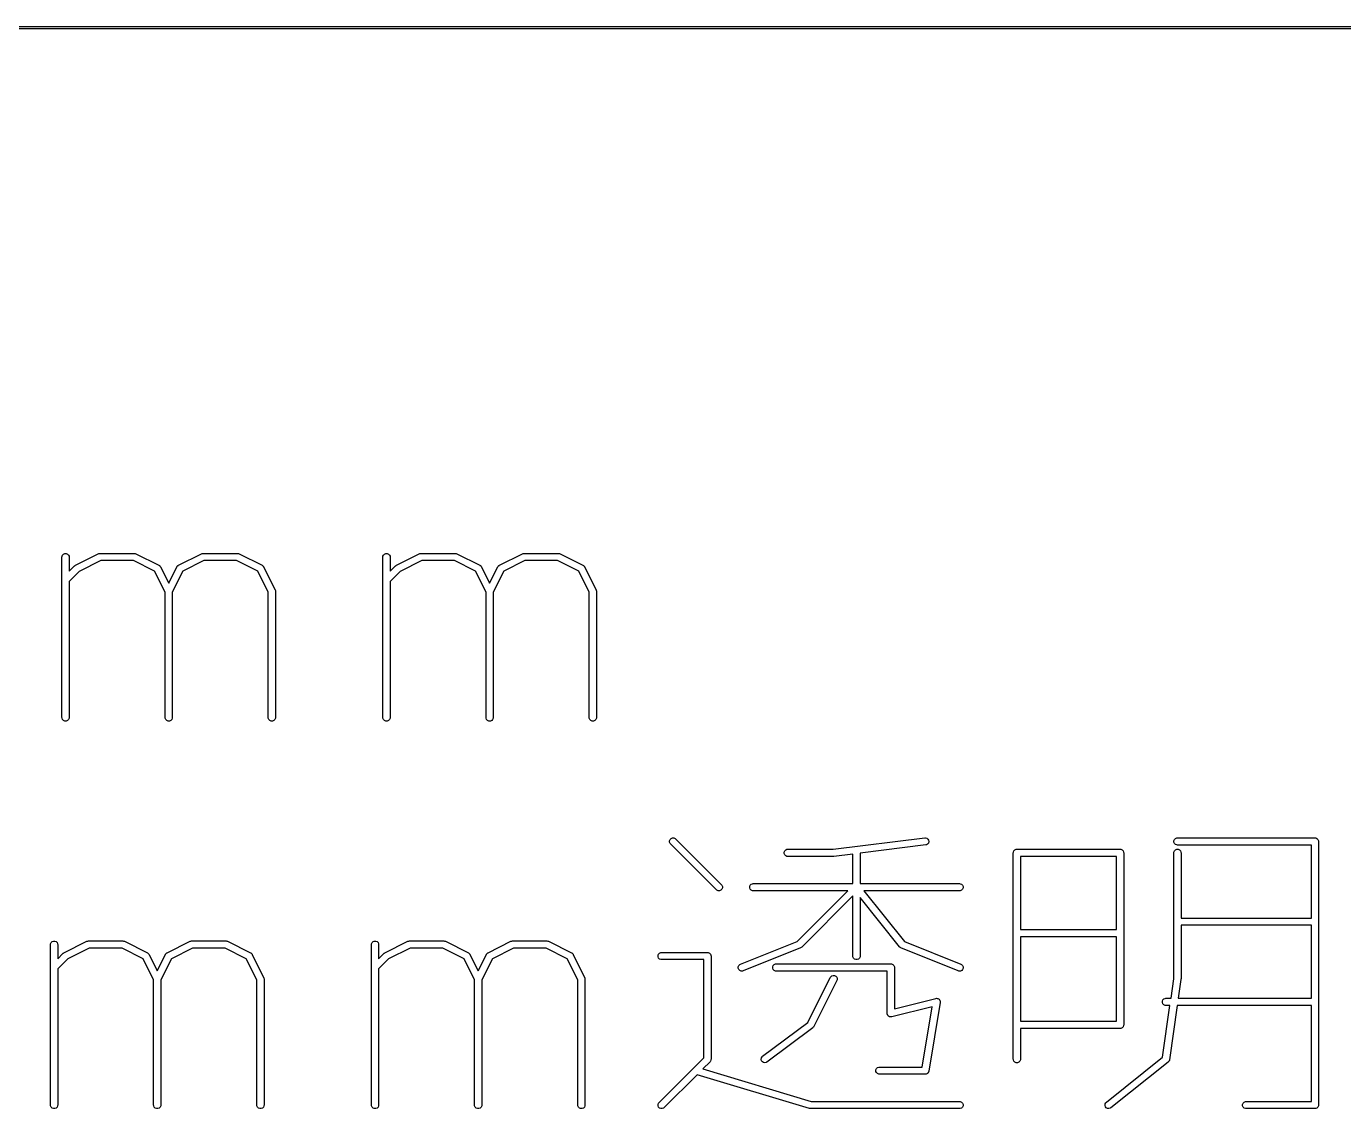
# Model space of a CAD drawing. Extents: x 24 to 204, y -176 to -24.
# Drawn here: x 85.62 to 112.98, y -176.46 to -153.97 of the extents above; entities that cross this region are included whole.
import ezdxf

# ---------------------------------------------------------------- set-up
doc = ezdxf.new("R2010")
doc.units = 0
doc.layers.add('BLACK', color=7, linetype='CONTINUOUS')

msp = doc.modelspace()

# ---------------------------------------------------------------- linework, layer by layer
at = {"layer": 'BLACK', "linetype": 'CONTINUOUS'}
for p, q in [((204, -154.025), (24, -154.025)), ((24.025, -153.975), (203.975, -153.975)), ((86.357018, -164.997241), (86.358459, -164.982609)), ((86.358459, -164.982609), (86.369658, -164.955573)), ((86.369658, -164.955573), (86.39035, -164.934881)), ((86.39035, -164.934881), (86.417386, -164.923682)), ((86.417386, -164.923682), (86.44665, -164.923682)), ((86.44665, -164.923682), (86.473686, -164.934881)), ((86.473686, -164.934881), (86.494378, -164.955573)), ((86.494378, -164.955573), (86.505577, -164.982609)), ((86.505577, -164.982609), (86.507018, -164.997241)), ((86.636572, -165.168255), (87.112762, -164.930159)), ((87.112762, -164.930159), (87.126494, -164.924904)), ((87.126494, -164.924904), (87.129181, -164.924713)), ((87.129181, -164.924713), (87.131671, -164.923682)), ((87.131671, -164.923682), (87.146303, -164.922241)), ((87.146303, -164.922241), (87.860589, -164.922241)), ((87.860589, -164.922241), (87.875221, -164.923682)), ((87.875221, -164.923682), (87.87771, -164.924713)), ((87.87771, -164.924713), (87.880398, -164.924904)), ((87.880398, -164.924904), (87.89413, -164.930159)), ((87.89413, -164.930159), (88.370321, -165.168255)), ((88.779429, -165.168255), (89.25562, -164.930159)), ((89.25562, -164.930159), (89.269352, -164.924904)), ((89.269352, -164.924904), (89.272039, -164.924713)), ((89.272039, -164.924713), (89.274529, -164.923682)), ((89.274529, -164.923682), (89.289161, -164.922241)), ((89.289161, -164.922241), (90.003446, -164.922241)), ((90.003446, -164.922241), (90.018078, -164.923682)), ((90.018078, -164.923682), (90.020567, -164.924713)), ((90.020567, -164.924713), (90.023255, -164.924904)), ((90.023255, -164.924904), (90.036987, -164.930159)), ((90.036987, -164.930159), (90.513178, -165.168255)), ((93.023685, -164.997241), (93.025126, -164.982609)), ((93.025126, -164.982609), (93.036325, -164.955573)), ((93.036325, -164.955573), (93.057017, -164.934881)), ((93.057017, -164.934881), (93.084053, -164.923682)), ((93.084053, -164.923682), (93.113317, -164.923682)), ((93.113317, -164.923682), (93.140353, -164.934881)), ((93.140353, -164.934881), (93.161045, -164.955573)), ((93.161045, -164.955573), (93.172244, -164.982609)), ((93.172244, -164.982609), (93.173685, -164.997241)), ((93.303239, -165.168255), (93.779429, -164.930159)), ((93.779429, -164.930159), (93.793161, -164.924904)), ((93.793161, -164.924904), (93.795848, -164.924713)), ((93.795848, -164.924713), (93.798338, -164.923682)), ((93.798338, -164.923682), (93.81297, -164.922241)), ((93.81297, -164.922241), (94.527256, -164.922241)), ((94.527256, -164.922241), (94.541888, -164.923682)), ((94.541888, -164.923682), (94.544377, -164.924713)), ((94.544377, -164.924713), (94.547065, -164.924904)), ((94.547065, -164.924904), (94.560797, -164.930159)), ((94.560797, -164.930159), (95.036988, -165.168255)), ((95.446096, -165.168255), (95.922287, -164.930159)), ((95.922287, -164.930159), (95.936019, -164.924904)), ((95.936019, -164.924904), (95.938706, -164.924713)), ((95.938706, -164.924713), (95.941196, -164.923682)), ((95.941196, -164.923682), (95.955828, -164.922241)), ((95.955828, -164.922241), (96.670113, -164.922241)), ((96.670113, -164.922241), (96.684745, -164.923682)), ((96.684745, -164.923682), (96.687234, -164.924713)), ((96.687234, -164.924713), (96.689922, -164.924904)), ((96.689922, -164.924904), (96.703654, -164.930159)), ((96.703654, -164.930159), (97.179845, -165.168255)), ((86.357018, -168.330575), (86.357018, -164.997241)), ((86.507018, -164.997241), (86.507018, -165.292366)), ((86.507018, -165.292366), (86.61708, -165.182304)), ((86.61708, -165.182304), (86.622832, -165.177583)), ((86.622832, -165.177583), (86.624129, -165.176088)), ((86.624129, -165.176088), (86.626383, -165.174668)), ((86.626383, -165.174668), (86.628445, -165.172977)), ((86.628445, -165.172977), (86.630275, -165.172218)), ((86.630275, -165.172218), (86.636572, -165.168255)), ((87.164008, -165.072241), (86.71454, -165.296975)), ((87.842884, -165.072241), (87.164008, -165.072241)), ((88.280878, -165.291238), (87.842884, -165.072241)), ((88.370321, -165.168255), (88.372767, -165.169795)), ((88.372767, -165.169795), (88.373922, -165.17018)), ((88.373922, -165.17018), (88.37536, -165.171427)), ((88.37536, -165.171427), (88.382764, -165.176088)), ((88.382764, -165.176088), (88.388923, -165.183189)), ((88.388923, -165.183189), (88.39603, -165.189353)), ((88.39603, -165.189353), (88.400691, -165.196758)), ((88.400691, -165.196758), (88.401937, -165.198195)), ((88.401937, -165.198195), (88.402321, -165.199348)), ((88.402321, -165.199348), (88.403862, -165.201796)), ((88.403862, -165.201796), (88.574875, -165.543822)), ((88.574875, -165.543822), (88.745888, -165.201796)), ((88.745888, -165.201796), (88.747428, -165.199349)), ((88.747428, -165.199349), (88.747813, -165.198195)), ((88.747813, -165.198195), (88.74906, -165.196756)), ((88.74906, -165.196756), (88.753721, -165.189353)), ((88.753721, -165.189353), (88.760823, -165.183192)), ((88.760823, -165.183192), (88.766986, -165.176087)), ((88.766986, -165.176087), (88.774387, -165.171427)), ((88.774387, -165.171427), (88.775828, -165.170179)), ((88.775828, -165.170179), (88.776984, -165.169793)), ((88.776984, -165.169793), (88.779429, -165.168255)), ((89.306866, -165.072241), (88.868871, -165.291238)), ((89.985741, -165.072241), (89.306866, -165.072241)), ((90.423735, -165.291238), (89.985741, -165.072241)), ((90.513178, -165.168255), (90.515624, -165.169795)), ((90.515624, -165.169795), (90.516779, -165.17018)), ((90.516779, -165.17018), (90.518217, -165.171427)), ((90.518217, -165.171427), (90.525621, -165.176088)), ((90.525621, -165.176088), (90.53178, -165.183189)), ((90.53178, -165.183189), (90.538887, -165.189353)), ((90.538887, -165.189353), (90.543548, -165.196758)), ((90.543548, -165.196758), (90.544794, -165.198195)), ((90.544794, -165.198195), (90.545178, -165.199348)), ((90.545178, -165.199348), (90.546719, -165.201796)), ((90.546719, -165.201796), (90.784814, -165.677986)), ((93.023685, -168.330575), (93.023685, -164.997241)), ((93.173685, -164.997241), (93.173685, -165.292366)), ((93.173685, -165.292366), (93.283747, -165.182304)), ((93.283747, -165.182304), (93.289499, -165.177583)), ((93.289499, -165.177583), (93.290796, -165.176088)), ((93.290796, -165.176088), (93.29305, -165.174668)), ((93.29305, -165.174668), (93.295112, -165.172977)), ((93.295112, -165.172977), (93.296942, -165.172218)), ((93.296942, -165.172218), (93.303239, -165.168255)), ((93.830675, -165.072241), (93.381207, -165.296975)), ((94.509551, -165.072241), (93.830675, -165.072241)), ((94.947545, -165.291238), (94.509551, -165.072241)), ((95.036988, -165.168255), (95.039434, -165.169795)), ((95.039434, -165.169795), (95.040589, -165.17018)), ((95.040589, -165.17018), (95.042027, -165.171427)), ((95.042027, -165.171427), (95.049431, -165.176088)), ((95.049431, -165.176088), (95.05559, -165.183189)), ((95.05559, -165.183189), (95.062697, -165.189353)), ((95.062697, -165.189353), (95.067358, -165.196758)), ((95.067358, -165.196758), (95.068604, -165.198195)), ((95.068604, -165.198195), (95.068988, -165.199348)), ((95.068988, -165.199348), (95.070529, -165.201796)), ((95.070529, -165.201796), (95.241542, -165.543822)), ((95.241542, -165.543822), (95.412555, -165.201796)), ((95.412555, -165.201796), (95.414095, -165.199349)), ((95.414095, -165.199349), (95.41448, -165.198195)), ((95.41448, -165.198195), (95.415727, -165.196756)), ((95.415727, -165.196756), (95.420388, -165.189353)), ((95.420388, -165.189353), (95.42749, -165.183192)), ((95.42749, -165.183192), (95.433653, -165.176087)), ((95.433653, -165.176087), (95.441054, -165.171427)), ((95.441054, -165.171427), (95.442495, -165.170179)), ((95.442495, -165.170179), (95.443651, -165.169793)), ((95.443651, -165.169793), (95.446096, -165.168255)), ((95.973533, -165.072241), (95.535538, -165.291238)), ((96.652408, -165.072241), (95.973533, -165.072241)), ((97.090402, -165.291238), (96.652408, -165.072241)), ((97.179845, -165.168255), (97.182291, -165.169795)), ((97.182291, -165.169795), (97.183446, -165.17018)), ((97.183446, -165.17018), (97.184884, -165.171427)), ((97.184884, -165.171427), (97.192288, -165.176088)), ((97.192288, -165.176088), (97.198447, -165.183189)), ((97.198447, -165.183189), (97.205554, -165.189353)), ((97.205554, -165.189353), (97.210215, -165.196758)), ((97.210215, -165.196758), (97.211461, -165.198195)), ((97.211461, -165.198195), (97.211845, -165.199348)), ((97.211845, -165.199348), (97.213386, -165.201796)), ((97.213386, -165.201796), (97.451481, -165.677986)), ((86.71454, -165.296975), (86.507018, -165.504498)), ((86.507018, -165.504498), (86.507018, -168.330575)), ((88.499875, -165.729232), (88.280878, -165.291238)), ((88.868871, -165.291238), (88.649875, -165.729232)), ((90.642732, -165.729232), (90.423735, -165.291238)), ((93.381207, -165.296975), (93.173685, -165.504498)), ((93.173685, -165.504498), (93.173685, -168.330575)), ((95.166542, -165.729232), (94.947545, -165.291238)), ((95.535538, -165.291238), (95.316542, -165.729232)), ((97.309399, -165.729232), (97.090402, -165.291238)), ((88.499875, -168.330575), (88.499875, -165.729232)), ((88.649875, -165.729232), (88.649875, -168.330575)), ((90.642732, -168.330575), (90.642732, -165.729232)), ((90.784814, -165.677986), (90.790069, -165.691718)), ((90.790069, -165.691718), (90.790259, -165.694405)), ((90.790259, -165.694405), (90.791291, -165.696895)), ((90.791291, -165.696895), (90.792732, -165.711527)), ((90.792732, -165.711527), (90.792732, -168.330575)), ((95.166542, -168.330575), (95.166542, -165.729232)), ((95.316542, -165.729232), (95.316542, -168.330575)), ((97.309399, -168.330575), (97.309399, -165.729232)), ((97.451481, -165.677986), (97.456736, -165.691718)), ((97.456736, -165.691718), (97.456926, -165.694405)), ((97.456926, -165.694405), (97.457958, -165.696895)), ((97.457958, -165.696895), (97.459399, -165.711527)), ((97.459399, -165.711527), (97.459399, -168.330575)), ((86.358459, -168.345207), (86.357018, -168.330575)), ((86.369658, -168.372243), (86.358459, -168.345207)), ((86.39035, -168.392935), (86.369658, -168.372243)), ((86.417386, -168.404134), (86.39035, -168.392935)), ((86.44665, -168.404134), (86.417386, -168.404134)), ((86.473686, -168.392935), (86.44665, -168.404134)), ((86.494378, -168.372243), (86.473686, -168.392935)), ((86.505577, -168.345207), (86.494378, -168.372243)), ((86.507018, -168.330575), (86.505577, -168.345207)), ((88.501316, -168.345207), (88.499875, -168.330575)), ((88.512515, -168.372243), (88.501316, -168.345207)), ((88.533207, -168.392935), (88.512515, -168.372243)), ((88.560243, -168.404134), (88.533207, -168.392935)), ((88.589507, -168.404134), (88.560243, -168.404134)), ((88.616543, -168.392935), (88.589507, -168.404134)), ((88.637235, -168.372243), (88.616543, -168.392935)), ((88.648434, -168.345207), (88.637235, -168.372243)), ((88.649875, -168.330575), (88.648434, -168.345207)), ((90.644173, -168.345207), (90.642732, -168.330575)), ((90.655372, -168.372243), (90.644173, -168.345207)), ((90.676064, -168.392935), (90.655372, -168.372243)), ((90.7031, -168.404134), (90.676064, -168.392935)), ((90.732364, -168.404134), (90.7031, -168.404134)), ((90.7594, -168.392935), (90.732364, -168.404134)), ((90.780092, -168.372243), (90.7594, -168.392935)), ((90.791291, -168.345207), (90.780092, -168.372243)), ((90.792732, -168.330575), (90.791291, -168.345207)), ((93.025126, -168.345207), (93.023685, -168.330575)), ((93.036325, -168.372243), (93.025126, -168.345207)), ((93.057017, -168.392935), (93.036325, -168.372243)), ((93.084053, -168.404134), (93.057017, -168.392935)), ((93.113317, -168.404134), (93.084053, -168.404134)), ((93.140353, -168.392935), (93.113317, -168.404134)), ((93.161045, -168.372243), (93.140353, -168.392935)), ((93.172244, -168.345207), (93.161045, -168.372243)), ((93.173685, -168.330575), (93.172244, -168.345207)), ((95.167983, -168.345207), (95.166542, -168.330575)), ((95.179182, -168.372243), (95.167983, -168.345207)), ((95.199874, -168.392935), (95.179182, -168.372243)), ((95.22691, -168.404134), (95.199874, -168.392935)), ((95.256174, -168.404134), (95.22691, -168.404134)), ((95.28321, -168.392935), (95.256174, -168.404134)), ((95.303902, -168.372243), (95.28321, -168.392935)), ((95.315101, -168.345207), (95.303902, -168.372243)), ((95.316542, -168.330575), (95.315101, -168.345207)), ((97.31084, -168.345207), (97.309399, -168.330575)), ((97.322039, -168.372243), (97.31084, -168.345207)), ((97.342731, -168.392935), (97.322039, -168.372243)), ((97.369767, -168.404134), (97.342731, -168.392935)), ((97.399031, -168.404134), (97.369767, -168.404134)), ((97.426067, -168.392935), (97.399031, -168.404134)), ((97.446759, -168.372243), (97.426067, -168.392935)), ((97.457958, -168.345207), (97.446759, -168.372243)), ((97.459399, -168.330575), (97.457958, -168.345207)), ((98.977504, -170.889473), (98.988703, -170.862436)), ((98.977504, -170.918735), (98.977504, -170.889473)), ((98.988703, -170.945772), (98.977504, -170.918735)), ((98.988703, -170.862436), (99.009395, -170.841744)), ((98.99803, -170.957137), (98.988703, -170.945772)), ((99.950411, -171.909518), (98.99803, -170.957137)), ((99.009395, -170.841744), (99.036432, -170.830545)), ((99.036432, -170.830545), (99.065694, -170.830545)), ((99.065694, -170.830545), (99.092731, -170.841744)), ((99.092731, -170.841744), (99.104096, -170.851071)), ((99.104096, -170.851071), (100.056477, -171.803452)), ((102.379726, -171.0672), (104.279855, -170.829683)), ((104.29846, -170.978525), (102.935587, -171.148884)), ((104.279855, -170.829683), (104.294553, -170.829298)), ((104.294553, -170.829298), (104.322769, -170.837057)), ((104.312801, -170.97528), (104.29846, -170.978525)), ((104.338239, -170.960814), (104.312801, -170.97528)), ((104.322769, -170.837057), (104.345868, -170.855023)), ((104.356204, -170.937715), (104.338239, -170.960814)), ((104.345868, -170.855023), (104.360334, -170.880461)), ((104.363963, -170.909499), (104.356204, -170.937715)), ((104.360334, -170.880461), (104.363963, -170.909499)), ((109.453694, -170.889472), (109.464893, -170.862436)), ((109.453694, -170.918736), (109.453694, -170.889472)), ((109.464893, -170.945772), (109.453694, -170.918736)), ((109.464893, -170.862436), (109.485585, -170.841744)), ((109.485585, -170.966464), (109.464893, -170.945772)), ((109.485585, -170.841744), (109.512621, -170.830545)), ((109.512621, -170.977663), (109.485585, -170.966464)), ((109.512621, -170.830545), (109.527253, -170.829104)), ((109.527253, -170.979104), (109.512621, -170.977663)), ((109.527253, -170.829104), (112.384396, -170.829104)), ((112.309396, -170.979104), (109.527253, -170.979104)), ((112.309396, -172.495771), (112.309396, -170.979104)), ((112.384396, -170.829104), (112.399028, -170.830545)), ((112.399028, -170.830545), (112.426064, -170.841744)), ((112.426064, -170.841744), (112.446756, -170.862436)), ((112.446756, -170.862436), (112.457955, -170.889472)), ((112.457955, -170.889472), (112.459396, -170.904104)), ((112.459396, -170.904104), (112.459396, -176.380295)), ((101.358457, -171.127568), (101.369656, -171.100532)), ((101.358457, -171.156832), (101.358457, -171.127568)), ((101.369656, -171.183868), (101.358457, -171.156832)), ((101.369656, -171.100532), (101.390348, -171.07984)), ((101.390348, -171.20456), (101.369656, -171.183868)), ((101.390348, -171.07984), (101.417384, -171.068641)), ((101.417384, -171.215759), (101.390348, -171.20456)), ((101.417384, -171.068641), (101.432016, -171.0672)), ((101.432016, -171.2172), (101.417384, -171.215759)), ((101.432016, -171.0672), (102.379726, -171.0672)), ((102.384397, -171.2172), (101.432016, -171.2172)), ((102.389035, -171.216743), (102.384397, -171.2172)), ((102.3937, -171.216621), (102.389035, -171.216743)), ((102.785587, -171.167634), (102.3937, -171.216621)), ((102.785587, -171.781485), (102.785587, -171.167634)), ((102.935587, -171.148884), (102.935587, -171.781485)), ((106.11892, -171.1422), (106.120361, -171.127568)), ((106.11892, -175.427914), (106.11892, -171.1422)), ((106.120361, -171.127568), (106.13156, -171.100532)), ((106.13156, -171.100532), (106.152252, -171.07984)), ((106.152252, -171.07984), (106.179288, -171.068641)), ((106.179288, -171.068641), (106.19392, -171.0672)), ((106.19392, -171.0672), (108.336777, -171.0672)), ((108.261777, -171.2172), (106.26892, -171.2172)), ((106.26892, -171.2172), (106.26892, -172.733866)), ((108.261777, -172.733866), (108.261777, -171.2172)), ((108.336777, -171.0672), (108.351409, -171.068641)), ((108.351409, -171.068641), (108.378445, -171.07984)), ((108.378445, -171.07984), (108.399137, -171.100532)), ((108.399137, -171.100532), (108.410336, -171.127568)), ((108.410336, -171.127568), (108.411777, -171.1422)), ((108.411777, -171.1422), (108.411777, -174.713628)), ((109.452253, -171.1422), (109.453694, -171.127568)), ((109.452253, -173.755918), (109.452253, -171.1422)), ((109.453694, -171.127568), (109.464893, -171.100532)), ((109.464893, -171.100532), (109.485585, -171.07984)), ((109.485585, -171.07984), (109.512621, -171.068641)), ((109.512621, -171.068641), (109.541885, -171.068641)), ((109.541885, -171.068641), (109.568921, -171.07984)), ((109.568921, -171.07984), (109.589613, -171.100532)), ((109.589613, -171.100532), (109.600812, -171.127568)), ((109.600812, -171.127568), (109.602253, -171.1422)), ((109.602253, -171.1422), (109.602253, -172.495771)), ((100.056477, -171.803452), (100.065804, -171.814817)), ((100.065804, -171.814817), (100.077003, -171.841853)), ((100.644171, -171.841853), (100.65537, -171.814817)), ((100.65537, -171.814817), (100.676062, -171.794125)), ((100.676062, -171.794125), (100.703098, -171.782926)), ((100.703098, -171.782926), (100.71773, -171.781485)), ((100.71773, -171.781485), (102.785587, -171.781485)), ((102.935587, -171.781485), (105.003444, -171.781485)), ((105.003444, -171.781485), (105.018076, -171.782926)), ((105.018076, -171.782926), (105.045112, -171.794125)), ((105.045112, -171.794125), (105.065804, -171.814817)), ((105.065804, -171.814817), (105.077003, -171.841853)), ((99.961776, -171.918845), (99.950411, -171.909518)), ((99.988812, -171.930044), (99.961776, -171.918845)), ((100.018075, -171.930044), (99.988812, -171.930044)), ((100.045112, -171.918845), (100.018075, -171.930044)), ((100.065804, -171.898153), (100.045112, -171.918845)), ((100.077003, -171.871116), (100.065804, -171.898153)), ((100.077003, -171.841853), (100.077003, -171.871116)), ((100.644171, -171.871117), (100.644171, -171.841853)), ((100.65537, -171.898153), (100.644171, -171.871117)), ((100.676062, -171.918845), (100.65537, -171.898153)), ((100.703098, -171.930044), (100.676062, -171.918845)), ((100.71773, -171.931485), (100.703098, -171.930044)), ((102.679521, -171.931485), (100.71773, -171.931485)), ((101.627963, -172.983042), (102.679521, -171.931485)), ((102.785587, -172.037551), (101.723144, -173.099994)), ((102.785587, -173.285057), (102.785587, -172.037551)), ((103.754403, -173.093813), (102.935587, -172.070293)), ((102.935587, -172.070293), (102.935587, -173.285057)), ((105.003444, -171.931485), (103.016634, -171.931485)), ((103.016634, -171.931485), (103.85918, -172.984668)), ((105.018076, -171.930044), (105.003444, -171.931485)), ((105.045112, -171.918845), (105.018076, -171.930044)), ((105.065804, -171.898153), (105.045112, -171.918845)), ((105.077003, -171.871117), (105.065804, -171.898153)), ((105.077003, -171.841853), (105.077003, -171.871117)), ((109.602253, -172.495771), (112.309396, -172.495771)), ((112.309396, -172.645771), (109.602253, -172.645771)), ((109.602253, -172.645771), (109.602253, -173.761247)), ((112.309396, -174.162438), (112.309396, -172.645771)), ((106.26892, -172.733866), (108.261777, -172.733866)), ((108.261777, -172.883866), (106.26892, -172.883866)), ((106.26892, -172.883866), (106.26892, -174.638628)), ((108.261777, -174.638628), (108.261777, -172.883866)), ((86.11892, -173.046961), (86.120361, -173.032329)), ((86.11892, -176.380295), (86.11892, -173.046961)), ((86.120361, -173.032329), (86.13156, -173.005293)), ((86.13156, -173.005293), (86.152252, -172.984601)), ((86.152252, -172.984601), (86.179288, -172.973402)), ((86.179288, -172.973402), (86.208552, -172.973402)), ((86.208552, -172.973402), (86.235588, -172.984601)), ((86.235588, -172.984601), (86.25628, -173.005293)), ((86.25628, -173.005293), (86.267479, -173.032329)), ((86.267479, -173.032329), (86.26892, -173.046961)), ((86.26892, -173.046961), (86.26892, -173.342086)), ((86.398474, -173.217975), (86.874664, -172.979879)), ((86.92591, -173.121961), (86.476442, -173.346695)), ((86.874664, -172.979879), (86.888396, -172.974624)), ((86.888396, -172.974624), (86.891083, -172.974433)), ((86.891083, -172.974433), (86.893573, -172.973402)), ((86.893573, -172.973402), (86.908205, -172.971961)), ((86.908205, -172.971961), (87.622491, -172.971961)), ((87.604786, -173.121961), (86.92591, -173.121961)), ((88.04278, -173.340958), (87.604786, -173.121961)), ((87.622491, -172.971961), (87.637123, -172.973402)), ((87.637123, -172.973402), (87.639612, -172.974433)), ((87.639612, -172.974433), (87.6423, -172.974624)), ((87.6423, -172.974624), (87.656032, -172.979879)), ((87.656032, -172.979879), (88.132223, -173.217975)), ((88.541331, -173.217975), (89.017522, -172.979879)), ((89.068768, -173.121961), (88.630773, -173.340958)), ((89.017522, -172.979879), (89.031254, -172.974624)), ((89.031254, -172.974624), (89.033941, -172.974433)), ((89.033941, -172.974433), (89.036431, -172.973402)), ((89.036431, -172.973402), (89.051063, -172.971961)), ((89.051063, -172.971961), (89.765348, -172.971961)), ((89.747643, -173.121961), (89.068768, -173.121961)), ((90.185637, -173.340958), (89.747643, -173.121961)), ((89.765348, -172.971961), (89.77998, -172.973402)), ((89.77998, -172.973402), (89.782469, -172.974433)), ((89.782469, -172.974433), (89.785157, -172.974624)), ((89.785157, -172.974624), (89.798889, -172.979879)), ((89.798889, -172.979879), (90.27508, -173.217975)), ((92.785587, -173.046961), (92.787028, -173.032329)), ((92.785587, -176.380295), (92.785587, -173.046961)), ((92.787028, -173.032329), (92.798227, -173.005293)), ((92.798227, -173.005293), (92.818919, -172.984601)), ((92.818919, -172.984601), (92.845955, -172.973402)), ((92.845955, -172.973402), (92.875219, -172.973402)), ((92.875219, -172.973402), (92.902255, -172.984601)), ((92.902255, -172.984601), (92.922947, -173.005293)), ((92.922947, -173.005293), (92.934146, -173.032329)), ((92.934146, -173.032329), (92.935587, -173.046961)), ((92.935587, -173.046961), (92.935587, -173.342086)), ((93.065141, -173.217975), (93.541331, -172.979879)), ((93.592577, -173.121961), (93.143109, -173.346695)), ((93.541331, -172.979879), (93.555063, -172.974624)), ((93.555063, -172.974624), (93.55775, -172.974433)), ((93.55775, -172.974433), (93.56024, -172.973402)), ((93.56024, -172.973402), (93.574872, -172.971961)), ((93.574872, -172.971961), (94.289158, -172.971961)), ((94.271453, -173.121961), (93.592577, -173.121961)), ((94.709447, -173.340958), (94.271453, -173.121961)), ((94.289158, -172.971961), (94.30379, -172.973402)), ((94.30379, -172.973402), (94.306279, -172.974433)), ((94.306279, -172.974433), (94.308967, -172.974624)), ((94.308967, -172.974624), (94.322699, -172.979879)), ((94.322699, -172.979879), (94.79889, -173.217975)), ((95.207998, -173.217975), (95.684189, -172.979879)), ((95.735435, -173.121961), (95.29744, -173.340958)), ((95.684189, -172.979879), (95.697921, -172.974624)), ((95.697921, -172.974624), (95.700608, -172.974433)), ((95.700608, -172.974433), (95.703098, -172.973402)), ((95.703098, -172.973402), (95.71773, -172.971961)), ((95.71773, -172.971961), (96.432015, -172.971961)), ((96.41431, -173.121961), (95.735435, -173.121961)), ((96.852304, -173.340958), (96.41431, -173.121961)), ((96.432015, -172.971961), (96.446647, -172.973402)), ((96.446647, -172.973402), (96.449136, -172.974433)), ((96.449136, -172.974433), (96.451824, -172.974624)), ((96.451824, -172.974624), (96.465556, -172.979879)), ((96.465556, -172.979879), (96.941747, -173.217975)), ((100.451781, -173.453516), (101.627963, -172.983042)), ((101.697965, -173.116597), (100.507489, -173.592788)), ((101.711016, -173.109825), (101.697965, -173.116597)), ((101.71135, -173.109498), (101.711016, -173.109825)), ((101.711779, -173.109321), (101.71135, -173.109498)), ((101.723144, -173.099994), (101.711779, -173.109321)), ((103.764668, -173.104338), (103.754403, -173.093813)), ((103.768735, -173.106578), (103.764668, -173.104338)), ((103.772063, -173.109825), (103.768735, -173.106578)), ((103.785114, -173.116597), (103.772063, -173.109825)), ((104.97559, -173.592788), (103.785114, -173.116597)), ((103.85918, -172.984668), (105.031298, -173.453516)), ((86.26892, -173.342086), (86.378982, -173.232024)), ((86.476442, -173.346695), (86.26892, -173.554218)), ((86.378982, -173.232024), (86.384734, -173.227303)), ((86.384734, -173.227303), (86.386031, -173.225808)), ((86.386031, -173.225808), (86.388285, -173.224388)), ((86.388285, -173.224388), (86.390347, -173.222697)), ((86.390347, -173.222697), (86.392177, -173.221938)), ((86.392177, -173.221938), (86.398474, -173.217975)), ((88.261777, -173.778952), (88.04278, -173.340958)), ((88.132223, -173.217975), (88.134669, -173.219515)), ((88.134669, -173.219515), (88.135824, -173.2199)), ((88.135824, -173.2199), (88.137262, -173.221147)), ((88.137262, -173.221147), (88.144666, -173.225808)), ((88.144666, -173.225808), (88.150825, -173.232909)), ((88.150825, -173.232909), (88.157932, -173.239073)), ((88.157932, -173.239073), (88.162593, -173.246478)), ((88.162593, -173.246478), (88.163839, -173.247915)), ((88.163839, -173.247915), (88.164223, -173.249068)), ((88.164223, -173.249068), (88.165764, -173.251516)), ((88.165764, -173.251516), (88.336777, -173.593542)), ((88.336777, -173.593542), (88.50779, -173.251516)), ((88.630773, -173.340958), (88.411777, -173.778952)), ((88.50779, -173.251516), (88.50933, -173.249069)), ((88.50933, -173.249069), (88.509715, -173.247915)), ((88.509715, -173.247915), (88.510962, -173.246476)), ((88.510962, -173.246476), (88.515623, -173.239073)), ((88.515623, -173.239073), (88.522725, -173.232912)), ((88.522725, -173.232912), (88.528888, -173.225807)), ((88.528888, -173.225807), (88.536289, -173.221147)), ((88.536289, -173.221147), (88.53773, -173.219899)), ((88.53773, -173.219899), (88.538886, -173.219513)), ((88.538886, -173.219513), (88.541331, -173.217975)), ((90.404634, -173.778952), (90.185637, -173.340958)), ((90.27508, -173.217975), (90.277526, -173.219515)), ((90.277526, -173.219515), (90.278681, -173.2199)), ((90.278681, -173.2199), (90.280119, -173.221147)), ((90.280119, -173.221147), (90.287523, -173.225808)), ((90.287523, -173.225808), (90.293682, -173.232909)), ((90.293682, -173.232909), (90.300789, -173.239073)), ((90.300789, -173.239073), (90.30545, -173.246478)), ((90.30545, -173.246478), (90.306696, -173.247915)), ((90.306696, -173.247915), (90.30708, -173.249068)), ((90.30708, -173.249068), (90.308621, -173.251516)), ((90.308621, -173.251516), (90.546716, -173.727706)), ((92.935587, -173.342086), (93.045649, -173.232024)), ((93.143109, -173.346695), (92.935587, -173.554218)), ((93.045649, -173.232024), (93.051401, -173.227303)), ((93.051401, -173.227303), (93.052698, -173.225808)), ((93.052698, -173.225808), (93.054952, -173.224388)), ((93.054952, -173.224388), (93.057014, -173.222697)), ((93.057014, -173.222697), (93.058844, -173.221938)), ((93.058844, -173.221938), (93.065141, -173.217975)), ((94.928444, -173.778952), (94.709447, -173.340958)), ((94.79889, -173.217975), (94.801336, -173.219515)), ((94.801336, -173.219515), (94.802491, -173.2199)), ((94.802491, -173.2199), (94.803929, -173.221147)), ((94.803929, -173.221147), (94.811333, -173.225808)), ((94.811333, -173.225808), (94.817492, -173.232909)), ((94.817492, -173.232909), (94.824599, -173.239073)), ((94.824599, -173.239073), (94.82926, -173.246478)), ((94.82926, -173.246478), (94.830506, -173.247915)), ((94.830506, -173.247915), (94.83089, -173.249068)), ((94.83089, -173.249068), (94.832431, -173.251516)), ((94.832431, -173.251516), (95.003444, -173.593542)), ((95.003444, -173.593542), (95.174457, -173.251516)), ((95.29744, -173.340958), (95.078444, -173.778952)), ((95.174457, -173.251516), (95.175997, -173.249069)), ((95.175997, -173.249069), (95.176382, -173.247915)), ((95.176382, -173.247915), (95.177629, -173.246476)), ((95.177629, -173.246476), (95.18229, -173.239073)), ((95.18229, -173.239073), (95.189392, -173.232912)), ((95.189392, -173.232912), (95.195555, -173.225807)), ((95.195555, -173.225807), (95.202956, -173.221147)), ((95.202956, -173.221147), (95.204397, -173.219899)), ((95.204397, -173.219899), (95.205553, -173.219513)), ((95.205553, -173.219513), (95.207998, -173.217975)), ((97.071301, -173.778952), (96.852304, -173.340958)), ((96.941747, -173.217975), (96.944193, -173.219515)), ((96.944193, -173.219515), (96.945348, -173.2199)), ((96.945348, -173.2199), (96.946786, -173.221147)), ((96.946786, -173.221147), (96.95419, -173.225808)), ((96.95419, -173.225808), (96.960349, -173.232909)), ((96.960349, -173.232909), (96.967456, -173.239073)), ((96.967456, -173.239073), (96.972117, -173.246478)), ((96.972117, -173.246478), (96.973363, -173.247915)), ((96.973363, -173.247915), (96.973747, -173.249068)), ((96.973747, -173.249068), (96.975288, -173.251516)), ((96.975288, -173.251516), (97.213383, -173.727706)), ((98.739409, -173.270425), (98.750608, -173.243389)), ((98.739409, -173.299689), (98.739409, -173.270425)), ((98.750608, -173.326725), (98.739409, -173.299689)), ((98.750608, -173.243389), (98.7713, -173.222697)), ((98.7713, -173.347417), (98.750608, -173.326725)), ((98.7713, -173.222697), (98.798336, -173.211498)), ((98.798336, -173.358616), (98.7713, -173.347417)), ((98.798336, -173.211498), (98.812968, -173.210057)), ((98.812968, -173.360057), (98.798336, -173.358616)), ((98.812968, -173.210057), (99.765349, -173.210057)), ((99.690349, -173.360057), (98.812968, -173.360057)), ((99.690349, -175.396848), (99.690349, -173.360057)), ((99.765349, -173.210057), (99.779981, -173.211498)), ((99.779981, -173.211498), (99.807017, -173.222697)), ((99.807017, -173.222697), (99.827709, -173.243389)), ((99.827709, -173.243389), (99.838908, -173.270425)), ((99.838908, -173.270425), (99.840349, -173.285057)), ((99.840349, -173.285057), (99.840349, -175.427914)), ((100.417787, -173.480727), (100.43873, -173.460288)), ((100.43873, -173.460288), (100.451781, -173.453516)), ((101.13156, -173.481484), (101.152252, -173.460792)), ((101.152252, -173.460792), (101.179288, -173.449593)), ((101.179288, -173.449593), (101.19392, -173.448152)), ((101.19392, -173.448152), (103.574873, -173.448152)), ((102.787028, -173.299689), (102.785587, -173.285057)), ((102.798227, -173.326725), (102.787028, -173.299689)), ((102.818919, -173.347417), (102.798227, -173.326725)), ((102.845955, -173.358616), (102.818919, -173.347417)), ((102.875219, -173.358616), (102.845955, -173.358616)), ((102.902255, -173.347417), (102.875219, -173.358616)), ((102.922947, -173.326725), (102.902255, -173.347417)), ((102.934146, -173.299689), (102.922947, -173.326725)), ((102.935587, -173.285057), (102.934146, -173.299689)), ((103.574873, -173.448152), (103.589505, -173.449593)), ((103.589505, -173.449593), (103.616541, -173.460792)), ((103.616541, -173.460792), (103.637233, -173.481484)), ((105.031298, -173.453516), (105.044349, -173.460288)), ((105.044349, -173.460288), (105.065292, -173.480727)), ((86.26892, -173.554218), (86.26892, -176.380295)), ((90.546716, -173.727706), (90.551971, -173.741438)), ((90.551971, -173.741438), (90.552161, -173.744125)), ((90.552161, -173.744125), (90.553193, -173.746615)), ((90.553193, -173.746615), (90.554634, -173.761247)), ((92.935587, -173.554218), (92.935587, -176.380295)), ((97.213383, -173.727706), (97.218638, -173.741438)), ((97.218638, -173.741438), (97.218828, -173.744125)), ((97.218828, -173.744125), (97.21986, -173.746615)), ((97.21986, -173.746615), (97.221301, -173.761247)), ((100.405903, -173.536886), (100.40626, -173.507624)), ((100.416771, -173.564057), (100.405903, -173.536886)), ((100.40626, -173.507624), (100.417787, -173.480727)), ((100.43721, -173.585), (100.416771, -173.564057)), ((100.464107, -173.596527), (100.43721, -173.585)), ((100.493369, -173.596884), (100.464107, -173.596527)), ((100.507489, -173.592788), (100.493369, -173.596884)), ((101.120361, -173.50852), (101.13156, -173.481484)), ((101.120361, -173.537784), (101.120361, -173.50852)), ((101.13156, -173.56482), (101.120361, -173.537784)), ((101.152252, -173.585512), (101.13156, -173.56482)), ((101.179288, -173.596711), (101.152252, -173.585512)), ((101.19392, -173.598152), (101.179288, -173.596711)), ((103.499873, -173.598152), (101.19392, -173.598152)), ((101.849042, -174.66425), (102.317315, -173.727706)), ((102.317315, -173.727706), (102.325148, -173.715263)), ((102.325148, -173.715263), (102.347255, -173.696089)), ((102.347255, -173.696089), (102.375016, -173.686836)), ((102.375016, -173.686836), (102.404207, -173.68891)), ((102.404207, -173.68891), (102.430381, -173.701997)), ((102.430381, -173.701997), (102.449554, -173.724105)), ((102.449554, -173.724105), (102.458808, -173.751866)), ((102.458808, -173.751866), (102.456734, -173.781056)), ((103.499873, -174.475533), (103.499873, -173.598152)), ((103.637233, -173.481484), (103.648432, -173.50852)), ((103.648432, -173.50852), (103.649873, -173.523152)), ((103.649873, -173.523152), (103.649873, -174.379474)), ((104.98971, -173.596884), (104.97559, -173.592788)), ((105.018972, -173.596527), (104.98971, -173.596884)), ((105.045869, -173.585), (105.018972, -173.596527)), ((105.066308, -173.564057), (105.045869, -173.585)), ((105.065292, -173.480727), (105.076819, -173.507624)), ((105.077176, -173.536886), (105.066308, -173.564057)), ((105.076819, -173.507624), (105.077176, -173.536886)), ((88.261777, -176.380295), (88.261777, -173.778952)), ((88.411777, -173.778952), (88.411777, -176.380295)), ((90.404634, -176.380295), (90.404634, -173.778952)), ((90.554634, -173.761247), (90.554634, -176.380295)), ((94.928444, -176.380295), (94.928444, -173.778952)), ((95.078444, -173.778952), (95.078444, -176.380295)), ((97.071301, -176.380295), (97.071301, -173.778952)), ((97.221301, -173.761247), (97.221301, -176.380295)), ((102.451479, -173.794788), (101.975288, -174.747169)), ((102.456734, -173.781056), (102.451479, -173.794788)), ((109.394179, -174.162438), (109.452253, -173.755918)), ((109.601499, -173.771853), (109.545701, -174.162438)), ((109.601731, -173.766542), (109.601499, -173.771853)), ((109.602253, -173.761247), (109.601731, -173.766542)), ((103.649873, -174.379474), (104.509064, -174.164677)), ((104.601233, -174.249768), (104.363138, -175.678339)), ((104.509064, -174.164677), (104.523609, -174.162526)), ((104.523609, -174.162526), (104.524269, -174.162624)), ((104.524269, -174.162624), (104.524914, -174.162475)), ((104.524914, -174.162475), (104.538665, -174.164766)), ((104.538665, -174.164766), (104.552554, -174.166834)), ((104.552554, -174.166834), (104.553125, -174.167176)), ((104.553125, -174.167176), (104.55378, -174.167286)), ((104.55378, -174.167286), (104.565634, -174.174682)), ((104.565634, -174.174682), (104.577646, -174.18189)), ((104.577646, -174.18189), (104.578042, -174.182424)), ((104.578042, -174.182424), (104.578607, -174.182777)), ((104.578607, -174.182777), (104.586739, -174.194162)), ((104.586739, -174.194162), (104.595068, -174.205402)), ((104.595068, -174.205402), (104.595229, -174.206047)), ((104.595229, -174.206047), (104.595616, -174.206589)), ((104.595616, -174.206589), (104.598769, -174.220205)), ((104.598769, -174.220205), (104.602166, -174.233792)), ((104.602218, -174.235099), (104.601233, -174.249768)), ((104.602166, -174.233792), (104.602067, -174.23445)), ((104.602067, -174.23445), (104.602218, -174.235099)), ((109.215599, -174.222806), (109.226798, -174.19577)), ((109.215599, -174.25207), (109.215599, -174.222806)), ((109.226798, -174.279106), (109.215599, -174.25207)), ((109.226798, -174.19577), (109.24749, -174.175078)), ((109.24749, -174.299798), (109.226798, -174.279106)), ((109.24749, -174.175078), (109.274526, -174.163879)), ((109.274526, -174.310997), (109.24749, -174.299798)), ((109.274526, -174.163879), (109.289158, -174.162438)), ((109.289158, -174.162438), (109.394179, -174.162438)), ((109.545701, -174.162438), (112.309396, -174.162438)), ((103.500124, -174.478086), (103.499873, -174.475533)), ((103.499962, -174.479179), (103.500124, -174.478086)), ((103.500407, -174.480961), (103.499962, -174.479179)), ((103.501314, -174.490165), (103.500407, -174.480961)), ((103.50483, -174.498654), (103.501314, -174.490165)), ((103.507059, -174.507569), (103.50483, -174.498654)), ((103.510379, -174.512049), (103.507059, -174.507569)), ((103.512513, -174.517201), (103.510379, -174.512049)), ((103.519011, -174.523699), (103.512513, -174.517201)), ((103.524481, -174.531081), (103.519011, -174.523699)), ((103.529261, -174.533949), (103.524481, -174.531081)), ((103.533205, -174.537893), (103.529261, -174.533949)), ((103.541696, -174.54141), (103.533205, -174.537893)), ((103.549574, -174.546137), (103.541696, -174.54141)), ((103.555087, -174.546957), (103.549574, -174.546137)), ((103.560241, -174.549092), (103.555087, -174.546957)), ((103.569433, -174.549092), (103.560241, -174.549092)), ((103.578519, -174.550444), (103.569433, -174.549092)), ((103.587665, -174.549092), (103.578519, -174.550444)), ((103.589505, -174.549092), (103.587665, -174.549092)), ((103.590526, -174.548669), (103.589505, -174.549092)), ((103.593063, -174.548294), (103.590526, -174.548669)), ((104.434468, -174.337942), (103.593063, -174.548294)), ((104.225623, -175.591009), (104.434468, -174.337942)), ((109.219112, -175.387903), (109.37275, -174.312438)), ((109.289158, -174.312438), (109.274526, -174.310997)), ((109.37275, -174.312438), (109.289158, -174.312438)), ((109.524273, -174.312438), (109.363404, -175.438521)), ((112.309396, -174.312438), (109.524273, -174.312438)), ((112.309396, -176.305295), (112.309396, -174.312438)), ((100.910825, -175.367914), (101.849042, -174.66425)), ((101.953206, -174.773628), (101.000825, -175.487914)), ((101.964047, -174.763696), (101.953206, -174.773628)), ((101.965419, -174.761378), (101.964047, -174.763696)), ((101.967456, -174.759612), (101.965419, -174.761378)), ((101.975288, -174.747169), (101.967456, -174.759612)), ((106.26892, -174.638628), (108.261777, -174.638628)), ((108.336777, -174.788628), (106.26892, -174.788628)), ((106.26892, -174.788628), (106.26892, -175.427914)), ((108.351409, -174.787187), (108.336777, -174.788628)), ((108.378445, -174.775988), (108.351409, -174.787187)), ((108.399137, -174.755296), (108.378445, -174.775988)), ((108.410336, -174.72826), (108.399137, -174.755296)), ((108.411777, -174.713628), (108.410336, -174.728259)), ((108.410336, -174.728259), (108.410336, -174.72826)), ((100.885075, -175.403027), (100.899984, -175.377846)), ((100.899984, -175.377846), (100.910825, -175.367914)), ((108.05183, -176.32173), (109.219112, -175.387903)), ((98.759935, -176.327262), (99.690349, -175.396848)), ((99.818382, -175.480947), (99.669075, -175.630253)), ((99.669075, -175.630253), (101.919214, -176.305295)), ((99.827709, -175.469582), (99.818382, -175.480947)), ((99.838908, -175.442546), (99.827709, -175.469582)), ((99.840349, -175.427914), (99.838908, -175.442546)), ((100.880936, -175.431996), (100.885075, -175.403027)), ((100.888199, -175.460344), (100.880936, -175.431996)), ((100.905757, -175.483755), (100.888199, -175.460344)), ((100.930938, -175.498664), (100.905757, -175.483755)), ((100.959907, -175.502803), (100.930938, -175.498664)), ((100.988255, -175.49554), (100.959907, -175.502803)), ((101.000825, -175.487914), (100.988255, -175.49554)), ((103.263219, -175.651377), (103.274418, -175.624341)), ((103.263219, -175.680641), (103.263219, -175.651377)), ((103.274418, -175.624341), (103.29511, -175.603649)), ((103.29511, -175.603649), (103.322146, -175.59245)), ((103.322146, -175.59245), (103.336778, -175.591009)), ((103.336778, -175.591009), (104.225623, -175.591009)), ((106.120361, -175.442546), (106.11892, -175.427914)), ((106.13156, -175.469582), (106.120361, -175.442546)), ((106.152252, -175.490274), (106.13156, -175.469582)), ((106.179288, -175.501473), (106.152252, -175.490274)), ((106.208552, -175.501473), (106.179288, -175.501473)), ((106.235588, -175.490274), (106.208552, -175.501473)), ((106.25628, -175.469582), (106.235588, -175.490274)), ((106.267479, -175.442546), (106.25628, -175.469582)), ((106.26892, -175.427914), (106.267479, -175.442546)), ((109.33601, -175.486479), (108.145534, -176.43886)), ((109.3438, -175.47888), (109.33601, -175.486479)), ((109.344999, -175.477982), (109.3438, -175.47888)), ((109.345377, -175.477343), (109.344999, -175.477982)), ((109.346535, -175.476214), (109.345377, -175.477343)), ((109.353034, -175.46441), (109.346535, -175.476214)), ((109.359908, -175.452802), (109.353034, -175.46441)), ((109.360293, -175.451229), (109.359908, -175.452802)), ((109.360651, -175.450579), (109.360293, -175.451229)), ((109.360816, -175.449091), (109.360651, -175.450579)), ((109.363404, -175.438521), (109.360816, -175.449091)), ((99.54861, -175.750718), (98.866001, -176.433328)), ((101.886655, -176.452132), (99.54861, -175.750718)), ((103.274418, -175.707677), (103.263219, -175.680641)), ((103.29511, -175.728369), (103.274418, -175.707677)), ((103.322146, -175.739568), (103.29511, -175.728369)), ((103.336778, -175.741009), (103.322146, -175.739568)), ((104.289158, -175.741009), (103.336778, -175.741009)), ((104.290764, -175.74085), (104.289158, -175.741009)), ((104.291498, -175.740973), (104.290764, -175.74085)), ((104.292959, -175.740634), (104.291498, -175.740973)), ((104.30379, -175.739568), (104.292959, -175.740634)), ((104.311682, -175.736298), (104.30379, -175.739568)), ((104.320007, -175.734371), (104.311682, -175.736298)), ((104.325073, -175.730751), (104.320007, -175.734371)), ((104.330826, -175.728369), (104.325073, -175.730751)), ((104.336867, -175.722327), (104.330826, -175.728369)), ((104.343819, -175.717362), (104.336867, -175.722327)), ((104.347114, -175.71208), (104.343819, -175.717362)), ((104.351518, -175.707677), (104.347114, -175.71208)), ((104.354787, -175.699784), (104.351518, -175.707677)), ((104.359311, -175.692535), (104.354787, -175.699784)), ((104.362145, -175.68202), (104.359311, -175.692535)), ((104.362717, -175.680641), (104.362145, -175.68202)), ((104.363138, -175.678339), (104.362717, -175.6799)), ((104.362717, -175.6799), (104.362717, -175.680641)), ((86.120361, -176.394927), (86.11892, -176.380295)), ((86.13156, -176.421963), (86.120361, -176.394927)), ((86.152252, -176.442655), (86.13156, -176.421963)), ((86.179288, -176.453854), (86.152252, -176.442655)), ((86.208552, -176.453854), (86.179288, -176.453854)), ((86.235588, -176.442655), (86.208552, -176.453854)), ((86.25628, -176.421963), (86.235588, -176.442655)), ((86.267479, -176.394927), (86.25628, -176.421963)), ((86.26892, -176.380295), (86.267479, -176.394927)), ((88.263218, -176.394927), (88.261777, -176.380295)), ((88.274417, -176.421963), (88.263218, -176.394927)), ((88.295109, -176.442655), (88.274417, -176.421963)), ((88.322145, -176.453854), (88.295109, -176.442655)), ((88.351409, -176.453854), (88.322145, -176.453854)), ((88.378445, -176.442655), (88.351409, -176.453854)), ((88.399137, -176.421963), (88.378445, -176.442655)), ((88.410336, -176.394927), (88.399137, -176.421963)), ((88.411777, -176.380295), (88.410336, -176.394927)), ((90.406075, -176.394927), (90.404634, -176.380295)), ((90.417274, -176.421963), (90.406075, -176.394927)), ((90.437966, -176.442655), (90.417274, -176.421963)), ((90.465002, -176.453854), (90.437966, -176.442655)), ((90.494266, -176.453854), (90.465002, -176.453854)), ((90.521302, -176.442655), (90.494266, -176.453854)), ((90.541994, -176.421963), (90.521302, -176.442655)), ((90.553193, -176.394927), (90.541994, -176.421963)), ((90.554634, -176.380295), (90.553193, -176.394927)), ((92.787028, -176.394927), (92.785587, -176.380295)), ((92.798227, -176.421963), (92.787028, -176.394927)), ((92.818919, -176.442655), (92.798227, -176.421963)), ((92.845955, -176.453854), (92.818919, -176.442655)), ((92.875219, -176.453854), (92.845955, -176.453854)), ((92.902255, -176.442655), (92.875219, -176.453854)), ((92.922947, -176.421963), (92.902255, -176.442655)), ((92.934146, -176.394927), (92.922947, -176.421963)), ((92.935587, -176.380295), (92.934146, -176.394927)), ((94.929885, -176.394927), (94.928444, -176.380295)), ((94.941084, -176.421963), (94.929885, -176.394927)), ((94.961776, -176.442655), (94.941084, -176.421963)), ((94.988812, -176.453854), (94.961776, -176.442655)), ((95.018076, -176.453854), (94.988812, -176.453854)), ((95.045112, -176.442655), (95.018076, -176.453854)), ((95.065804, -176.421963), (95.045112, -176.442655)), ((95.077003, -176.394927), (95.065804, -176.421963)), ((95.078444, -176.380295), (95.077003, -176.394927)), ((97.072742, -176.394927), (97.071301, -176.380295)), ((97.083941, -176.421963), (97.072742, -176.394927)), ((97.104633, -176.442655), (97.083941, -176.421963)), ((97.131669, -176.453854), (97.104633, -176.442655)), ((97.160933, -176.453854), (97.131669, -176.453854)), ((97.187969, -176.442655), (97.160933, -176.453854)), ((97.208661, -176.421963), (97.187969, -176.442655)), ((97.21986, -176.394927), (97.208661, -176.421963)), ((97.221301, -176.380295), (97.21986, -176.394927)), ((98.739409, -176.365664), (98.750608, -176.338627)), ((98.739409, -176.394926), (98.739409, -176.365664)), ((98.750608, -176.421963), (98.739409, -176.394926)), ((98.750608, -176.338627), (98.759935, -176.327262)), ((98.7713, -176.442655), (98.750608, -176.421963)), ((98.798337, -176.453854), (98.7713, -176.442655)), ((98.827599, -176.453854), (98.798337, -176.453854)), ((98.854636, -176.442655), (98.827599, -176.453854)), ((98.866001, -176.433328), (98.854636, -176.442655)), ((101.89189, -176.453156), (101.886655, -176.452132)), ((101.893574, -176.453854), (101.89189, -176.453156)), ((101.897356, -176.454226), (101.893574, -176.453854)), ((101.901084, -176.454956), (101.897356, -176.454226)), ((101.902895, -176.454771), (101.901084, -176.454956)), ((101.908206, -176.455295), (101.902895, -176.454771)), ((105.003444, -176.455295), (101.908206, -176.455295)), ((101.919214, -176.305295), (105.003444, -176.305295)), ((105.003444, -176.305295), (105.018076, -176.306736)), ((105.018076, -176.453854), (105.003444, -176.455295)), ((105.018076, -176.306736), (105.045112, -176.317935)), ((105.045112, -176.442655), (105.018076, -176.453854)), ((105.045112, -176.317935), (105.065804, -176.338627)), ((105.065804, -176.421963), (105.045112, -176.442655)), ((105.065804, -176.338627), (105.077003, -176.365663)), ((105.077003, -176.394927), (105.065804, -176.421963)), ((105.077003, -176.365663), (105.077003, -176.394927)), ((108.023957, -176.386714), (108.027189, -176.35763)), ((108.032102, -176.414821), (108.023957, -176.386714)), ((108.027189, -176.35763), (108.041304, -176.331996)), ((108.050383, -176.437673), (108.032102, -176.414821)), ((108.041304, -176.331996), (108.05183, -176.32173)), ((108.076017, -176.451788), (108.050383, -176.437673)), ((108.105101, -176.45502), (108.076017, -176.451788)), ((108.133208, -176.446875), (108.105101, -176.45502)), ((108.145534, -176.43886), (108.133208, -176.446875)), ((110.882266, -176.365663), (110.893465, -176.338627)), ((110.882266, -176.394927), (110.882266, -176.365663)), ((110.893465, -176.421963), (110.882266, -176.394927)), ((110.893465, -176.338627), (110.914157, -176.317935)), ((110.914157, -176.442655), (110.893465, -176.421963)), ((110.914157, -176.317935), (110.941193, -176.306736)), ((110.941193, -176.453854), (110.914157, -176.442655)), ((110.941193, -176.306736), (110.955825, -176.305295)), ((110.955825, -176.455295), (110.941193, -176.453854)), ((110.955825, -176.305295), (112.309396, -176.305295)), ((112.384396, -176.455295), (110.955825, -176.455295)), ((112.399028, -176.453854), (112.384396, -176.455295)), ((112.426064, -176.442655), (112.399028, -176.453854)), ((112.446756, -176.421963), (112.426064, -176.442655)), ((112.457955, -176.394927), (112.446756, -176.421963)), ((112.459396, -176.380295), (112.457955, -176.394926)), ((112.457955, -176.394926), (112.457955, -176.394927))]:
    msp.add_line(p, q, dxfattribs=at)

doc.saveas('drawing.dxf')
